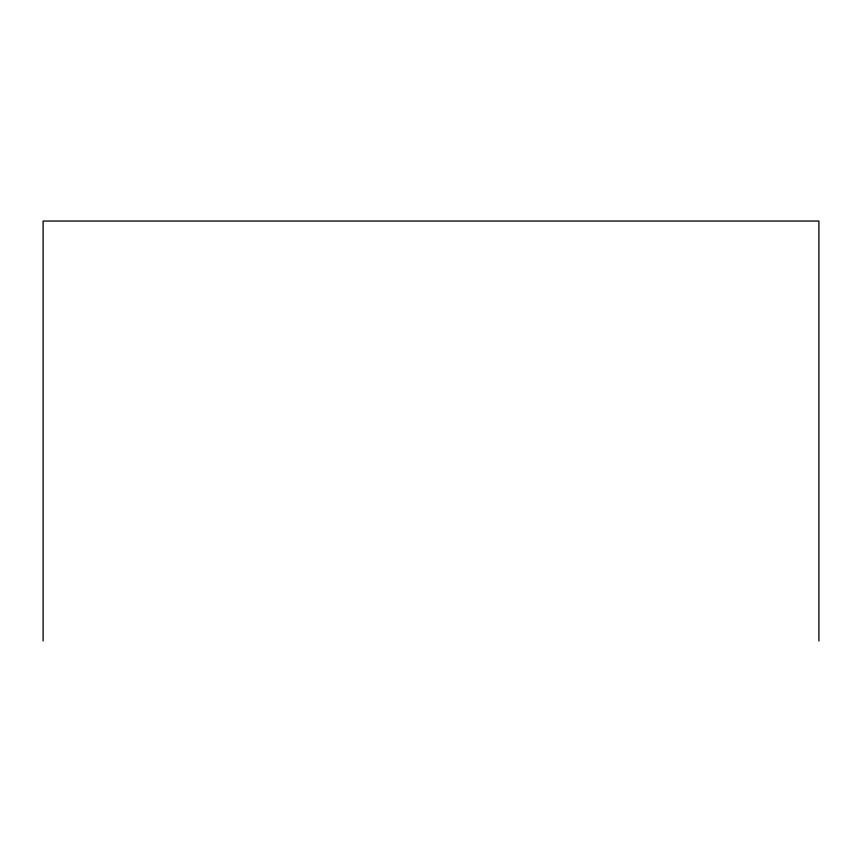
<?xml version="1.0" encoding="UTF-8"?>
<svg xmlns="http://www.w3.org/2000/svg" width="862" height="862" viewBox="0 0 862 862"><rect width="100%" height="100%" fill="white"/><g stroke="black" fill="none" stroke-linecap="round" stroke-linejoin="round"><path stroke-width="1.29" d="M818.9 640.962L818.9 221.038L43.1 221.038L43.1 640.962"/></g></svg>
